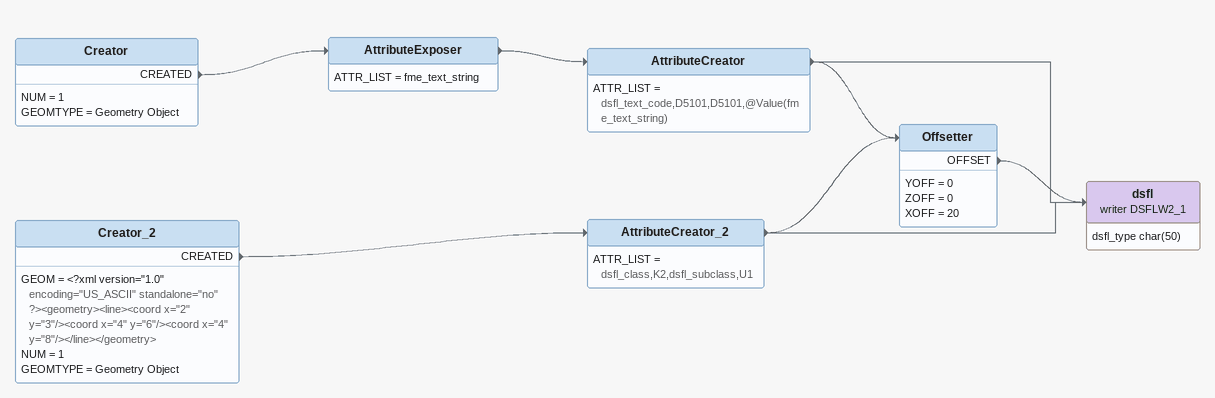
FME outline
Creator
    NUM = 1
    GEOMTYPE = Geometry Object
    CREATED -> AttributeExposer
AttributeExposer
    ATTR_LIST = fme_text_string
    -> AttributeCreator
AttributeCreator
    ATTR_LIST = dsfl_text_code,D5101,D5101,@Value(fme_text_string)
    -> Offsetter
    -> dsfl (writer DSFLW2_1)
Creator_2
    GEOM = <?xml version="1.0" encoding="US_ASCII" standalone="no" ?><geometry><line><coord x="2" y="3"/><coord x="4" y="6"/><coord x="4" y="8"/></line></geometry>
    NUM = 1
    GEOMTYPE = Geometry Object
    CREATED -> AttributeCreator_2
AttributeCreator_2
    ATTR_LIST = dsfl_class,K2,dsfl_subclass,U1
    -> Offsetter
    -> dsfl (writer DSFLW2_1)
Offsetter
    YOFF = 0
    ZOFF = 0
    XOFF = 20
    OFFSET -> dsfl (writer DSFLW2_1)
dsfl (writer DSFLW2_1)
    attributes: dsfl_type char(50)
